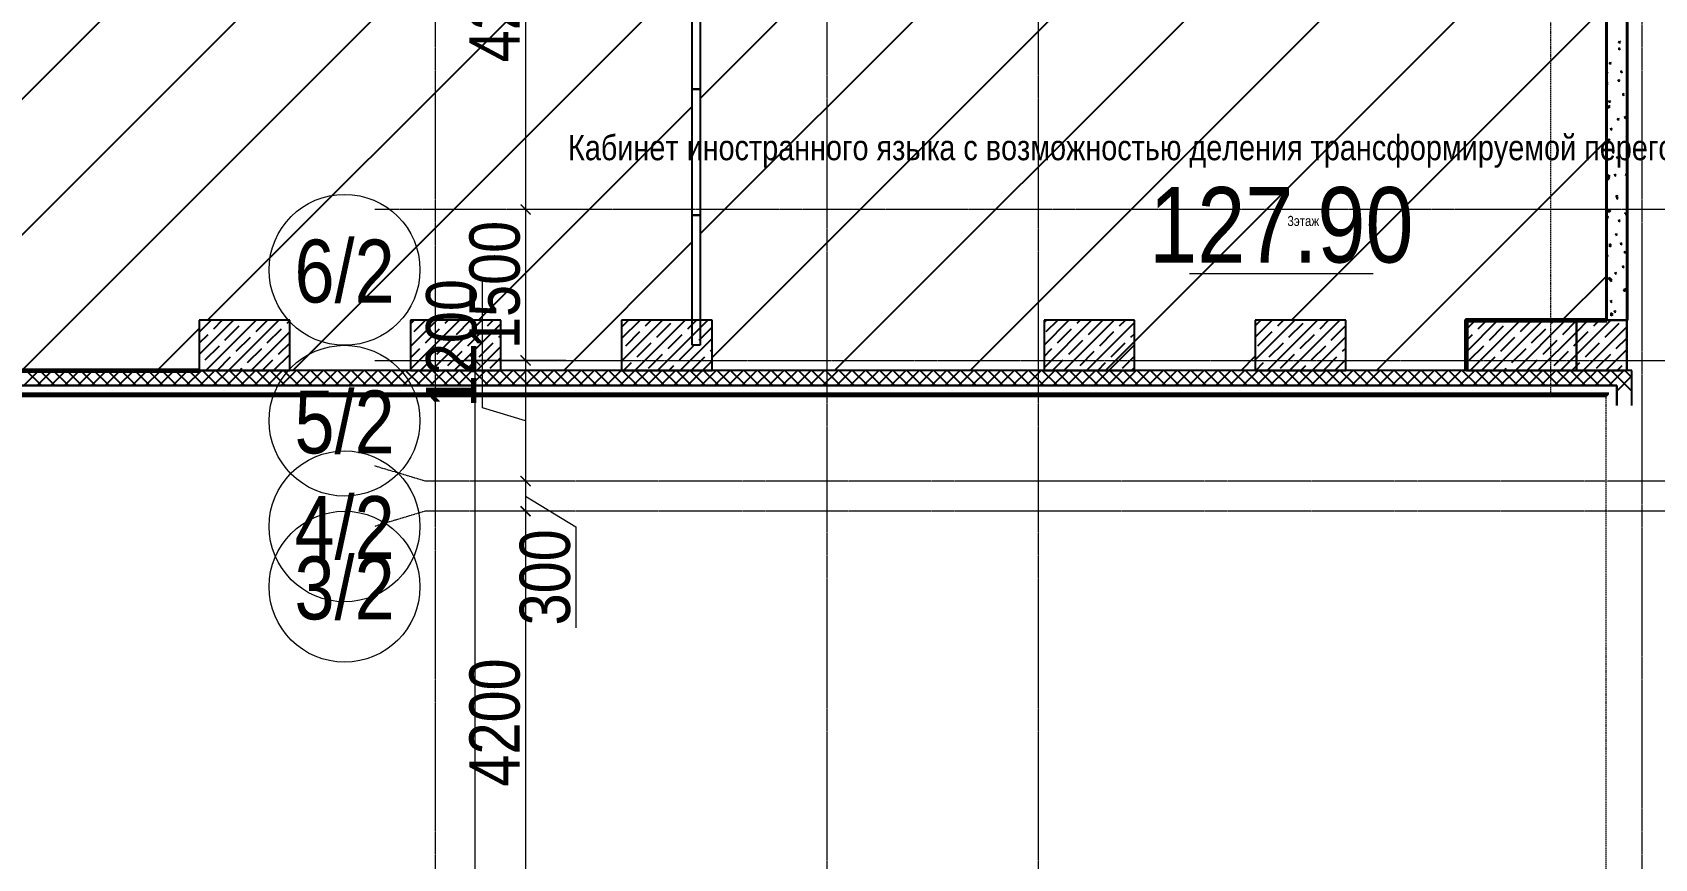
# Model space of a CAD drawing. Header units: millimetres. Extents: x 538266 to 1167394, y 114608 to 637157.
# Drawn here: x 1076030 to 1092160, y 505316 to 513529 of the extents above; entities that cross this region are included whole.
import ezdxf
from ezdxf.enums import TextEntityAlignment as Align

# ---------------------------------------------------------------- set-up
doc = ezdxf.new("R2010")
doc.units = ezdxf.units.MM
for name, pattern in [('CENTER2', [28.575, 19.05, -3.175, 3.175, -3.175]), ('DASHED', [19.05, 12.7, -6.35]), ('HIDDEN2', [4.7625, 3.175, -1.5875])]:
    doc.linetypes.add(name, pattern=pattern)
doc.layers.get('Defpoints').update_dxf_attribs({"color": 140})
for name, color, linetype, lineweight in [('0) шт стен 3 эт', 150, 'Continuous', 60), ('АР_Колонны', 70, 'Continuous', 30), ('АР_площадь пом', 5, 'Continuous', 5), ('АР_Стены ЖБ', 7, 'Continuous', 35), ('АР_Стены ПЕНОблок', 52, 'Continuous', 20), ('АР_Тонкая', 254, 'Continuous', 5), ('АР_Утеплитель', 31, 'Continuous', 0), ('АР_Штриховка', 8, 'Continuous', 0), ('РД_Оси_размер', 8, 'Continuous', 0), ('ТХ_Оборудование', 15, 'Continuous', 9)]:
    doc.layers.add(name, color=color, linetype=linetype, lineweight=lineweight)
doc.layers.add('A-AREA', color=7, linetype='Continuous', lineweight=15, true_color=0x7f7f7f)
doc.layers.add('РД_Оси_100', color=7, linetype='Continuous', lineweight=0, true_color=0x525252)
doc.layers.add('АР_Делит', color=120, linetype='Continuous', lineweight=0, plot=False)
doc.layers.add('ФВ-5', color=7, linetype='Continuous')
doc.styles.add('style1', font='ARIALN.TTF')
doc.styles.add('ккк', font='isocpeur.ttf', dxfattribs={"width": 0.85, "oblique": 15})
doc.dimstyles.new('Dim100_ареал', dxfattribs={"dimscale": 100, "dimtxt": 2.5, "dimasz": 1, "dimexe": 1, "dimexo": 1, "dimgap": 0.5, "dimtad": 1, "dimzin": 12, "dimdsep": 46, "dimtxsty": 'style1', "dimblk": 'ARCHTICK', "dimcen": 1, "dimdle": 1, "dimclrd": 256, "dimclre": 256, "dimaunit": 1, "dimadec": 0, "dimazin": 3, "dimtfac": 1, "dimtmove": 1, "dimatfit": 3, "dimldrblk": 'OPEN30', "dimfxl": 4, "dimfxlon": 1, "dimtolj": 1, "dimtzin": 0, "dimlwd": 9, "dimlwe": 9, "dimarcsym": 0})

# ---------------------------------------------------------------- blocks, each defined once
blk = doc.blocks.new('A-iden')
at = {"linetype": 'Continuous', "lineweight": 5}
blk.add_circle((0, -4), 3, dxfattribs=at)
at = {"color": 0, "linetype": 'Continuous', "lineweight": 20, "style": 'ккк', "width": 0.85}
blk.add_attdef('ID', text='', height=8, dxfattribs=at).set_placement((0.314, -3.853), align=Align.MIDDLE_CENTER)
blk = doc.blocks.new('_ArchTick')
at = {"color": 0, "linetype": 'ByBlock', "const_width": 0.15}
blk.add_lwpolyline([(-0.5, -0.5), (0.5, 0.5)], dxfattribs=at)
blk = doc.blocks.new('*D848')
at = {"layer": 'Defpoints', "color": 0, "transparency": 16777216}
for p in [(34000, 13500), (37500, 13500), (37500, 0)]:
    blk.add_point(p, dxfattribs=at)
at = {"layer": 'РД_Оси_размер', "lineweight": 9, "transparency": 16777216}
for p, q in [((34000, -100), (34000, 13600)), ((34400, 13500), (33900, 13500)), ((34400, 0), (33900, 0))]:
    blk.add_line(p, q, dxfattribs=at)
at = {"layer": 'РД_Оси_размер', "lineweight": 9, "transparency": 16777216, "xscale": 100, "yscale": 100, "zscale": 100}
for p, rotation in [((34000, 13500), 90), ((34000, 0), 270)]:
    blk.add_blockref('_ArchTick', p, dxfattribs=dict(at, rotation=rotation))
at = {"layer": 'РД_Оси_размер', "color": 0, "transparency": 16777216, "insert": (33695, 6750), "char_height": 500, "attachment_point": 5, "rotation": 90, "style": 'style1'}
blk.add_mtext('\\A1;13500', dxfattribs=at)
blk = doc.blocks.new('_Open30')
at = {"color": 0, "linetype": 'ByBlock', "lineweight": -2}
for p, q in [((-1, 0.27), (0, 0)), ((0, 0), (-1, -0.27)), ((0, 0), (-1, 0))]:
    blk.add_line(p, q, dxfattribs=at)
blk = doc.blocks.new('*D849')
at = {"layer": 'Defpoints', "color": 0, "transparency": 16777216}
for p in [(36000, 19200), (34500, 15000), (36000, 15000)]:
    blk.add_point(p, dxfattribs=at)
at = {"layer": 'РД_Оси_размер', "lineweight": 9, "transparency": 16777216}
for p, q in [((34900, 19200), (34400, 19200)), ((34500, 19300), (34500, 14900)), ((34900, 15000), (34400, 15000))]:
    blk.add_line(p, q, dxfattribs=at)
at = {"layer": 'РД_Оси_размер', "lineweight": 9, "transparency": 16777216, "xscale": 100, "yscale": 100, "zscale": 100}
for p, rotation in [((34500, 19200), 90), ((34500, 15000), 270)]:
    blk.add_blockref('_ArchTick', p, dxfattribs=dict(at, rotation=rotation))
at = {"layer": 'РД_Оси_размер', "color": 0, "transparency": 16777216, "insert": (34195, 17100), "char_height": 500, "attachment_point": 5, "rotation": 90, "style": 'style1'}
blk.add_mtext('\\A1;4200', dxfattribs=at)
blk = doc.blocks.new('*D888')
at = {"layer": 'Defpoints', "color": 0, "transparency": 16777216}
for p in [(36000, 15000), (34500, 13500), (36000, 13500)]:
    blk.add_point(p, dxfattribs=at)
at = {"layer": 'РД_Оси_размер', "lineweight": 9, "transparency": 16777216}
for p, q in [((34500, 15100), (34500, 13400)), ((34900, 15000), (34400, 15000)), ((34900, 13500), (34400, 13500))]:
    blk.add_line(p, q, dxfattribs=at)
at = {"layer": 'РД_Оси_размер', "lineweight": 9, "transparency": 16777216, "xscale": 100, "yscale": 100, "zscale": 100}
for p, rotation in [((34500, 15000), 90), ((34500, 13500), 270)]:
    blk.add_blockref('_ArchTick', p, dxfattribs=dict(at, rotation=rotation))
at = {"layer": 'РД_Оси_размер', "color": 0, "transparency": 16777216, "insert": (34195, 14250), "char_height": 500, "attachment_point": 5, "rotation": 90, "style": 'style1'}
blk.add_mtext('\\A1;1500', dxfattribs=at)
blk = doc.blocks.new('*D889')
at = {"layer": 'Defpoints', "color": 0, "transparency": 16777216}
for p in [(36000, 13500), (34500, 12300), (36000, 12300)]:
    blk.add_point(p, dxfattribs=at)
at = {"layer": 'РД_Оси_размер', "lineweight": 9, "transparency": 16777216}
for p, q in [((34070, 13029), (34070, 14314)), ((34500, 13600), (34500, 12200)), ((34900, 13500), (34400, 13500)), ((34500, 12900), (34070, 13029)), ((34900, 12300), (34400, 12300))]:
    blk.add_line(p, q, dxfattribs=at)
at = {"layer": 'РД_Оси_размер', "lineweight": 9, "transparency": 16777216, "xscale": 100, "yscale": 100, "zscale": 100}
for p, rotation in [((34500, 13500), 90), ((34500, 12300), 270)]:
    blk.add_blockref('_ArchTick', p, dxfattribs=dict(at, rotation=rotation))
at = {"layer": 'РД_Оси_размер', "color": 0, "transparency": 16777216, "insert": (33764, 13671), "char_height": 500, "attachment_point": 5, "rotation": 90, "style": 'style1'}
blk.add_mtext('\\A1;1200', dxfattribs=at)
blk = doc.blocks.new('*D890')
at = {"layer": 'Defpoints', "color": 0, "transparency": 16777216}
for p in [(36000, 12300), (34500, 12000), (36000, 12000)]:
    blk.add_point(p, dxfattribs=at)
at = {"layer": 'РД_Оси_размер', "lineweight": 9, "transparency": 16777216}
for p, q in [((34900, 12300), (34400, 12300)), ((34500, 12400), (34500, 11900)), ((34500, 12150), (35000, 11846)), ((34900, 12000), (34400, 12000)), ((35000, 11846), (35000, 10841))]:
    blk.add_line(p, q, dxfattribs=at)
at = {"layer": 'РД_Оси_размер', "lineweight": 9, "transparency": 16777216, "xscale": 100, "yscale": 100, "zscale": 100}
for p, rotation in [((34500, 12300), 90), ((34500, 12000), 270)]:
    blk.add_blockref('_ArchTick', p, dxfattribs=dict(at, rotation=rotation))
at = {"layer": 'РД_Оси_размер', "color": 0, "transparency": 16777216, "insert": (34695, 11343), "char_height": 500, "attachment_point": 5, "rotation": 90, "style": 'style1'}
blk.add_mtext('\\A1;300', dxfattribs=at)
blk = doc.blocks.new('*D891')
at = {"layer": 'Defpoints', "color": 0, "transparency": 16777216}
for p in [(36000, 12000), (34500, 7800), (36000, 7800)]:
    blk.add_point(p, dxfattribs=at)
at = {"layer": 'РД_Оси_размер', "lineweight": 9, "transparency": 16777216}
for p, q in [((34500, 12100), (34500, 7700)), ((34900, 12000), (34400, 12000)), ((34900, 7800), (34400, 7800))]:
    blk.add_line(p, q, dxfattribs=at)
at = {"layer": 'РД_Оси_размер', "lineweight": 9, "transparency": 16777216, "xscale": 100, "yscale": 100, "zscale": 100}
for p, rotation in [((34500, 12000), 90), ((34500, 7800), 270)]:
    blk.add_blockref('_ArchTick', p, dxfattribs=dict(at, rotation=rotation))
at = {"layer": 'РД_Оси_размер', "color": 0, "transparency": 16777216, "insert": (34195, 9900), "char_height": 500, "attachment_point": 5, "rotation": 90, "style": 'style1'}
blk.add_mtext('\\A1;4200', dxfattribs=at)
blk = doc.blocks.new('MOK-МаркаПомещения1')
at = {"layer": 'A-AREA', "color": 0}
blk.add_line((-3.651, -1.944), (3.649, -1.944), dxfattribs=at)
at = {"layer": 'A-AREA', "color": 0, "style": 'style1'}
blk.add_attdef('АР-ПОМЕЩЕНИЕ:ПЛОЩАДЬ', text='', height=3, dxfattribs=at).set_placement((0, 0), align=Align.MIDDLE)
at = {"layer": 'Defpoints', "style": 'style1', "flags": 8}
blk.add_attdef('АР-ПОМЕЩЕНИЕ:НАИМЕНОВАНИЕ', text='', height=1, dxfattribs=at).set_placement((0, 2.956), align=Align.MIDDLE)
blk = doc.blocks.new('*U634')
at = {"layer": 'АР_площадь пом', "color": 5, "linetype": 'Continuous', "lineweight": 5}
ref = blk.add_blockref('MOK-МаркаПомещения1', (0, 0), dxfattribs=dict(at, xscale=100, yscale=100, zscale=100))
ref.add_attrib('АР-ПОМЕЩЕНИЕ:НАИМЕНОВАНИЕ', 'Кабинет иностранного языка с возможностью деления трансформируемой перегородкой на 2 помещения', dxfattribs={"layer": 'Defpoints', "height": 100, "style": 'style1'}).set_placement((0, 295.6), align=Align.MIDDLE)
ref.add_attrib('АР-ПОМЕЩЕНИЕ:ПЛОЩАДЬ', '127.90', dxfattribs={"layer": 'A-AREA', "color": 0, "height": 300, "style": 'style1'}).set_placement((0, 0), align=Align.MIDDLE)
blk = doc.blocks.new('3_этаж1')
at = {"layer": 'АР_Колонны', "color": 18, "linetype": 'HIDDEN2', "lineweight": 25, "true_color": 0x000000}
for p, q in [((729334, 510669), (729834, 510669)), ((729334, 510169), (729334, 510669)), ((729834, 510669), (729834, 510169)), ((729834, 510169), (729334, 510169))]:
    blk.add_line(p, q, dxfattribs=at)
at = {"layer": 'АР_Колонны', "color": 18, "linetype": 'Continuous', "lineweight": 25, "true_color": 0x000000}
for p, q in [((729334, 510669), (729334, 510169)), ((729834, 510669), (729334, 510669)), ((729834, 510669), (729334, 510669)), ((729334, 510669), (729334, 510169)), ((729834, 510169), (729834, 510669)), ((729834, 510169), (729834, 510669)), ((729334, 510169), (729834, 510169)), ((729334, 510169), (729834, 510169))]:
    blk.add_line(p, q, dxfattribs=at)
at = {"layer": 'АР_Стены ЖБ', "color": 18, "linetype": 'Continuous', "lineweight": 25, "true_color": 0x000000}
for p, q in [((715639, 510669), (715639, 510169)), ((716539, 510669), (715639, 510669)), ((716539, 510169), (716539, 510669)), ((717739, 510669), (717739, 510169)), ((718639, 510669), (717739, 510669)), ((718639, 510169), (718639, 510669)), ((719839, 510669), (719839, 510169)), ((720739, 510669), (719839, 510669)), ((720739, 510169), (720739, 510669)), ((724039, 510669), (724039, 510169)), ((724939, 510669), (724039, 510669)), ((724939, 510169), (724939, 510669)), ((726139, 510669), (726139, 510169)), ((727039, 510669), (726139, 510669)), ((727039, 510169), (727039, 510669)), ((728239, 510669), (728239, 510169)), ((729334, 510669), (728239, 510669)), ((729334, 510169), (729334, 510669)), ((729834, 510669), (729334, 510669)), ((729334, 510669), (729334, 510169)), ((729834, 510169), (729834, 510669)), ((715639, 510169), (716539, 510169)), ((717739, 510169), (718639, 510169)), ((719839, 510169), (720739, 510169)), ((724039, 510169), (724939, 510169)), ((726139, 510169), (727039, 510169)), ((728239, 510169), (729334, 510169)), ((729334, 510169), (729834, 510169))]:
    blk.add_line(p, q, dxfattribs=at)
at = {"layer": 'АР_Стены ПЕНОблок', "color": 18, "linetype": 'Continuous', "lineweight": 25, "true_color": 0x000000}
for p, q in [((729634, 517819), (729634, 510669)), ((729834, 510669), (729834, 517819)), ((729634, 510669), (729834, 510669))]:
    blk.add_line(p, q, dxfattribs=at)
at = {"layer": 'АР_Тонкая', "color": 18, "linetype": 'Continuous', "lineweight": 25, "true_color": 0x000000}
for p, q in [((729624, 517819), (729624, 510669)), ((729634, 510669), (729634, 517819)), ((729834, 517819), (729834, 510669)), ((729844, 510669), (729844, 517819)), ((729624, 510669), (729634, 510669)), ((729834, 510669), (729844, 510669)), ((729734, 510019), (711184, 510019)), ((729734, 509819), (729734, 510019)), ((711184, 509939), (729654, 509939)), ((729654, 509939), (711184, 509939)), ((711184, 509914), (729629, 509914))]:
    blk.add_line(p, q, dxfattribs=at)
at = {"layer": 'АР_Утеплитель', "color": 18, "linetype": 'Continuous', "lineweight": 25, "true_color": 0x000000}
for p, q in [((729884, 510169), (711184, 510169)), ((711184, 510019), (729734, 510019)), ((729734, 510019), (729734, 509819)), ((729884, 509819), (729884, 510169))]:
    blk.add_line(p, q, dxfattribs=at)
at = {"layer": 'АР_Штриховка', "color": 18, "linetype": 'Continuous', "lineweight": 25, "true_color": 0x000000}
for p, q in [((729640, 513468), (729634, 513473)), ((729634, 513464), (729640, 513468)), ((729756, 513427), (729763, 513444)), ((729756, 513427), (729771, 513429)), ((729771, 513429), (729763, 513444)), ((729769, 513366), (729756, 513376)), ((729758, 513357), (729757, 513376)), ((729758, 513357), (729770, 513367)), ((729647, 513125), (729634, 513136)), ((729634, 513116), (729647, 513125)), ((729663, 513218), (729671, 513235)), ((729663, 513218), (729678, 513221)), ((729678, 513221), (729671, 513235)), ((729789, 513139), (729776, 513148)), ((729778, 513130), (729777, 513149)), ((729778, 513130), (729790, 513139)), ((729638, 513012), (729636, 513031)), ((729649, 513021), (729636, 513030)), ((729638, 513012), (729650, 513022)), ((729749, 513044), (729757, 513061)), ((729749, 513044), (729764, 513047)), ((729764, 513047), (729757, 513061)), ((729654, 512782), (729635, 512797)), ((729636, 512769), (729636, 512797)), ((729636, 512769), (729654, 512783)), ((729656, 512835), (729664, 512852)), ((729656, 512835), (729671, 512838)), ((729658, 512784), (729656, 512803)), ((729669, 512793), (729656, 512803)), ((729658, 512784), (729670, 512794)), ((729671, 512838), (729664, 512852)), ((729809, 512911), (729796, 512920)), ((729798, 512902), (729797, 512921)), ((729798, 512902), (729810, 512912)), ((729743, 512661), (729751, 512678)), ((729743, 512661), (729758, 512664)), ((729758, 512664), (729751, 512678)), ((729818, 512674), (729816, 512693)), ((729829, 512683), (729816, 512692)), ((729818, 512674), (729830, 512684)), ((729661, 512439), (729642, 512454)), ((729643, 512426), (729643, 512455)), ((729643, 512426), (729661, 512440)), ((729650, 512452), (729658, 512470)), ((729650, 512452), (729665, 512455)), ((729665, 512455), (729658, 512470)), ((729678, 512557), (729676, 512576)), ((729689, 512566), (729676, 512575)), ((729678, 512557), (729690, 512566)), ((729829, 512487), (729834, 512497)), ((729829, 512487), (729834, 512488)), ((729698, 512329), (729696, 512348)), ((729709, 512338), (729696, 512347)), ((729698, 512329), (729710, 512339)), ((729736, 512278), (729744, 512296)), ((729736, 512278), (729751, 512281)), ((729751, 512281), (729744, 512296)), ((729718, 512101), (729716, 512120)), ((729729, 512110), (729716, 512119)), ((729823, 512104), (729831, 512122)), ((729834, 512116), (729831, 512122)), ((729643, 512069), (729651, 512087)), ((729643, 512069), (729658, 512072)), ((729650, 512083), (729650, 512112)), ((729669, 512097), (729650, 512112)), ((729650, 512083), (729668, 512097)), ((729658, 512072), (729651, 512087)), ((729718, 512101), (729730, 512111)), ((729823, 512104), (729834, 512106)), ((729730, 511896), (729738, 511913)), ((729730, 511895), (729745, 511898)), ((729738, 511873), (729736, 511892)), ((729749, 511882), (729736, 511892)), ((729745, 511898), (729738, 511913)), ((729738, 511873), (729749, 511883)), ((729637, 511687), (729645, 511704)), ((729637, 511687), (729652, 511689)), ((729652, 511689), (729645, 511704)), ((729657, 511740), (729657, 511769)), ((729676, 511754), (729657, 511769)), ((729657, 511741), (729675, 511754)), ((729769, 511655), (729755, 511664)), ((729758, 511646), (729756, 511665)), ((729758, 511646), (729769, 511656)), ((729817, 511722), (729824, 511739)), ((729817, 511721), (729832, 511724)), ((729832, 511724), (729824, 511739)), ((729724, 511513), (729731, 511530)), ((729724, 511513), (729739, 511516)), ((729739, 511516), (729731, 511530)), ((729634, 511311), (729638, 511321)), ((729649, 511309), (729635, 511319)), ((729638, 511300), (729636, 511319)), ((729646, 511307), (729638, 511321)), ((729638, 511300), (729649, 511310)), ((729664, 511398), (729664, 511426)), ((729683, 511411), (729664, 511426)), ((729664, 511398), (729683, 511411)), ((729789, 511427), (729775, 511436)), ((729778, 511418), (729776, 511437)), ((729778, 511418), (729789, 511428)), ((729810, 511339), (729818, 511356)), ((729810, 511339), (729825, 511342)), ((729825, 511342), (729818, 511356)), ((729634, 511304), (729646, 511307)), ((729809, 511199), (729795, 511208)), ((729798, 511190), (729796, 511209)), ((729798, 511190), (729809, 511200)), ((729669, 511082), (729655, 511091)), ((729657, 511073), (729656, 511092)), ((729657, 511073), (729669, 511082)), ((729672, 511055), (729671, 511083)), ((729690, 511068), (729671, 511083)), ((729671, 511055), (729690, 511068)), ((729717, 511130), (729725, 511147)), ((729717, 511130), (729732, 511133)), ((729732, 511133), (729725, 511147)), ((729639, 510924), (729634, 510935)), ((729634, 510923), (729639, 510924)), ((729688, 510854), (729675, 510863)), ((729677, 510845), (729676, 510864)), ((729677, 510845), (729689, 510855)), ((729804, 510956), (729811, 510973)), ((729804, 510956), (729819, 510959)), ((729819, 510959), (729811, 510973)), ((729829, 510972), (729815, 510981)), ((729817, 510963), (729816, 510982)), ((729817, 510963), (729829, 510972)), ((715639, 510551), (715756, 510669)), ((715639, 510327), (715980, 510669)), ((715705, 510169), (716205, 510669)), ((715783, 510583), (715868, 510669)), ((715929, 510169), (716429, 510669)), ((716092, 510668), (716093, 510669)), ((716204, 510555), (716317, 510669)), ((716513, 510640), (716539, 510666)), ((717739, 510631), (717777, 510669)), ((717739, 510406), (718001, 510669)), ((717739, 510182), (718226, 510669)), ((717775, 510555), (717889, 510669)), ((717950, 510169), (718450, 510669)), ((718084, 510640), (718113, 510669)), ((718196, 510527), (718337, 510668)), ((718505, 510612), (718562, 510669)), ((719839, 510486), (720022, 510669)), ((719839, 510261), (720246, 510669)), ((719839, 510598), (719908, 510668)), ((719971, 510169), (720471, 510669)), ((720077, 510612), (720134, 510669)), ((720195, 510169), (720695, 510669)), ((720498, 510583), (720583, 510669)), ((724039, 510645), (724063, 510669)), ((724039, 510420), (724287, 510669)), ((724039, 510196), (724512, 510669)), ((724062, 510555), (724175, 510669)), ((724236, 510169), (724736, 510669)), ((724370, 510640), (724399, 510669)), ((724483, 510527), (724623, 510668)), ((724791, 510612), (724848, 510669)), ((726139, 510500), (726308, 510669)), ((726139, 510275), (726532, 510669)), ((726139, 510612), (726194, 510668)), ((726257, 510169), (726757, 510669)), ((726363, 510612), (726420, 510669)), ((726481, 510169), (726981, 510669)), ((726784, 510583), (726869, 510669)), ((728239, 510579), (728328, 510669)), ((728239, 510354), (728553, 510669)), ((728277, 510169), (728777, 510669)), ((728355, 510583), (728441, 510669)), ((728502, 510169), (729002, 510669)), ((728664, 510668), (728665, 510669)), ((728726, 510169), (729226, 510669)), ((728776, 510555), (728890, 510669)), ((729085, 510640), (729114, 510669)), ((729334, 510551), (729451, 510669)), ((729334, 510327), (729675, 510669)), ((729334, 510664), (729338, 510668)), ((729506, 510612), (729563, 510669)), ((729679, 510712), (729678, 510741)), ((729697, 510725), (729678, 510740)), ((729678, 510712), (729697, 510726)), ((729711, 510747), (729718, 510765)), ((729711, 510747), (729726, 510750)), ((729726, 510750), (729718, 510764)), ((715639, 510439), (715727, 510527)), ((715895, 510471), (716036, 510612)), ((716154, 510169), (716539, 510553)), ((716316, 510443), (716456, 510583)), ((717888, 510443), (718028, 510583)), ((718175, 510169), (718639, 510633)), ((718309, 510415), (718449, 510555)), ((718617, 510499), (718639, 510521)), ((719880, 510415), (720020, 510555)), ((720189, 510499), (720329, 510640)), ((720301, 510387), (720441, 510527)), ((720610, 510471), (720739, 510600)), ((724174, 510443), (724314, 510583)), ((724461, 510169), (724939, 510647)), ((724595, 510415), (724735, 510555)), ((724904, 510499), (724939, 510534)), ((726166, 510415), (726307, 510555)), ((726475, 510499), (726615, 510640)), ((726587, 510387), (726728, 510527)), ((726896, 510471), (727036, 510612)), ((728239, 510467), (728299, 510527)), ((728468, 510471), (728608, 510612)), ((728888, 510443), (729029, 510583)), ((728951, 510169), (729334, 510551)), ((729197, 510527), (729334, 510664)), ((729334, 510439), (729450, 510555)), ((729400, 510169), (729834, 510602)), ((729618, 510499), (729758, 510640)), ((715699, 510275), (715839, 510415)), ((716007, 510359), (716148, 510499)), ((716120, 510247), (716260, 510387)), ((716428, 510331), (716539, 510441)), ((717739, 510294), (717832, 510387)), ((718000, 510331), (718140, 510471)), ((718112, 510219), (718253, 510359)), ((718399, 510169), (718639, 510408)), ((718421, 510303), (718561, 510443)), ((719992, 510303), (720133, 510443)), ((720413, 510275), (720554, 510415)), ((720420, 510169), (720739, 510488)), ((720722, 510359), (720739, 510375)), ((724039, 510308), (724118, 510387)), ((724286, 510331), (724426, 510471)), ((724398, 510219), (724539, 510359)), ((724685, 510169), (724939, 510422)), ((724707, 510303), (724847, 510443)), ((726279, 510303), (726419, 510443)), ((726700, 510275), (726840, 510415)), ((726706, 510169), (727039, 510502)), ((727008, 510359), (727039, 510389)), ((728271, 510275), (728411, 510415)), ((728580, 510359), (728720, 510499)), ((728692, 510247), (728832, 510387)), ((729001, 510331), (729141, 510471)), ((729113, 510219), (729253, 510359)), ((729309, 510415), (729334, 510439)), ((729422, 510303), (729562, 510443)), ((729624, 510169), (729834, 510378)), ((729730, 510387), (729834, 510490)), ((715639, 510215), (715643, 510219)), ((715817, 510169), (715951, 510303)), ((716042, 510169), (716064, 510191)), ((716266, 510169), (716372, 510275)), ((716379, 510169), (716539, 510329)), ((717838, 510169), (717944, 510275)), ((718287, 510169), (718365, 510247)), ((718533, 510191), (718639, 510296)), ((718624, 510169), (718639, 510184)), ((719858, 510169), (719936, 510247)), ((720105, 510191), (720245, 510331)), ((720307, 510169), (720357, 510219)), ((720532, 510169), (720666, 510303)), ((720644, 510169), (720739, 510263)), ((724124, 510169), (724230, 510275)), ((724573, 510169), (724651, 510247)), ((724819, 510191), (724939, 510310)), ((724910, 510169), (724939, 510198)), ((726145, 510169), (726222, 510247)), ((726391, 510191), (726531, 510331)), ((726594, 510169), (726643, 510219)), ((726818, 510169), (726952, 510303)), ((726930, 510169), (727039, 510277)), ((728390, 510169), (728524, 510303)), ((728614, 510169), (728636, 510191)), ((728839, 510169), (728945, 510275)), ((729175, 510169), (729334, 510327)), ((729288, 510169), (729334, 510215)), ((729334, 510215), (729366, 510247)), ((729534, 510191), (729674, 510331)), ((729737, 510169), (729787, 510219)), ((713894, 510019), (714044, 510169)), ((714069, 510019), (713919, 510169)), ((714028, 510019), (714178, 510169)), ((714204, 510019), (714054, 510169)), ((714163, 510019), (714313, 510169)), ((714338, 510019), (714188, 510169)), ((714298, 510019), (714448, 510169)), ((714473, 510019), (714323, 510169)), ((714432, 510019), (714582, 510169)), ((714608, 510019), (714458, 510169)), ((714567, 510019), (714717, 510169)), ((714742, 510019), (714592, 510169)), ((714702, 510019), (714852, 510169)), ((714877, 510019), (714727, 510169)), ((714837, 510019), (714987, 510169)), ((715012, 510019), (714862, 510169)), ((714971, 510019), (715121, 510169)), ((715147, 510019), (714997, 510169)), ((715106, 510019), (715256, 510169)), ((715281, 510019), (715131, 510169)), ((715241, 510019), (715391, 510169)), ((715416, 510019), (715266, 510169)), ((715375, 510019), (715525, 510169)), ((715551, 510019), (715401, 510169)), ((715510, 510019), (715660, 510169)), ((715685, 510019), (715535, 510169)), ((715645, 510019), (715795, 510169)), ((715820, 510019), (715670, 510169)), ((715779, 510019), (715929, 510169)), ((715955, 510019), (715805, 510169)), ((715914, 510019), (716064, 510169)), ((716089, 510019), (715939, 510169)), ((716049, 510019), (716199, 510169)), ((716224, 510019), (716074, 510169)), ((716184, 510019), (716334, 510169)), ((716359, 510019), (716209, 510169)), ((716318, 510019), (716468, 510169)), ((716494, 510019), (716344, 510169)), ((716453, 510019), (716603, 510169)), ((716628, 510019), (716478, 510169)), ((716588, 510019), (716738, 510169)), ((716763, 510019), (716613, 510169)), ((716722, 510019), (716872, 510169)), ((716898, 510019), (716748, 510169)), ((716857, 510019), (717007, 510169)), ((717032, 510019), (716882, 510169)), ((716992, 510019), (717142, 510169)), ((717167, 510019), (717017, 510169)), ((717127, 510019), (717277, 510169)), ((717302, 510019), (717152, 510169)), ((717261, 510019), (717411, 510169)), ((717436, 510019), (717286, 510169)), ((717396, 510019), (717546, 510169)), ((717571, 510019), (717421, 510169)), ((717531, 510019), (717681, 510169)), ((717706, 510019), (717556, 510169)), ((717665, 510019), (717815, 510169)), ((717841, 510019), (717691, 510169)), ((717800, 510019), (717950, 510169)), ((717975, 510019), (717825, 510169)), ((717935, 510019), (718085, 510169)), ((718110, 510019), (717960, 510169)), ((718069, 510019), (718219, 510169)), ((718245, 510019), (718095, 510169)), ((718204, 510019), (718354, 510169)), ((718379, 510019), (718229, 510169)), ((718339, 510019), (718489, 510169)), ((718514, 510019), (718364, 510169)), ((718474, 510019), (718624, 510169)), ((718649, 510019), (718499, 510169)), ((718608, 510019), (718758, 510169)), ((718784, 510019), (718634, 510169)), ((718743, 510019), (718893, 510169)), ((718918, 510019), (718768, 510169)), ((718878, 510019), (719028, 510169)), ((719053, 510019), (718903, 510169)), ((719012, 510019), (719162, 510169)), ((719188, 510019), (719038, 510169)), ((719147, 510019), (719297, 510169)), ((719322, 510019), (719172, 510169)), ((719282, 510019), (719432, 510169)), ((719457, 510019), (719307, 510169)), ((719416, 510019), (719566, 510169)), ((719592, 510019), (719442, 510169)), ((719551, 510019), (719701, 510169)), ((719726, 510019), (719576, 510169)), ((719686, 510019), (719836, 510169)), ((719861, 510019), (719711, 510169)), ((719821, 510019), (719971, 510169)), ((719996, 510019), (719846, 510169)), ((719955, 510019), (720105, 510169)), ((720131, 510019), (719981, 510169)), ((720090, 510019), (720240, 510169)), ((720265, 510019), (720115, 510169)), ((720225, 510019), (720375, 510169)), ((720400, 510019), (720250, 510169)), ((720359, 510019), (720509, 510169)), ((720535, 510019), (720385, 510169)), ((720494, 510019), (720644, 510169)), ((720669, 510019), (720519, 510169)), ((720629, 510019), (720779, 510169)), ((720804, 510019), (720654, 510169)), ((720764, 510019), (720914, 510169)), ((720939, 510019), (720789, 510169)), ((720898, 510019), (721048, 510169)), ((721073, 510019), (720923, 510169)), ((721033, 510019), (721183, 510169)), ((721208, 510019), (721058, 510169)), ((721168, 510019), (721318, 510169)), ((721343, 510019), (721193, 510169)), ((721302, 510019), (721452, 510169)), ((721478, 510019), (721328, 510169)), ((721437, 510019), (721587, 510169)), ((721612, 510019), (721462, 510169)), ((721572, 510019), (721722, 510169)), ((721747, 510019), (721597, 510169)), ((721706, 510019), (721856, 510169)), ((721882, 510019), (721732, 510169)), ((721841, 510019), (721991, 510169)), ((722016, 510019), (721866, 510169)), ((721976, 510019), (722126, 510169)), ((722151, 510019), (722001, 510169)), ((722111, 510019), (722261, 510169)), ((722286, 510019), (722136, 510169)), ((722245, 510019), (722395, 510169)), ((722421, 510019), (722271, 510169)), ((722380, 510019), (722530, 510169)), ((722555, 510019), (722405, 510169)), ((722515, 510019), (722665, 510169)), ((722690, 510019), (722540, 510169)), ((722649, 510019), (722799, 510169)), ((722825, 510019), (722675, 510169)), ((722784, 510019), (722934, 510169)), ((722959, 510019), (722809, 510169)), ((722919, 510019), (723069, 510169)), ((723094, 510019), (722944, 510169)), ((723053, 510019), (723203, 510169)), ((723229, 510019), (723079, 510169)), ((723188, 510019), (723338, 510169)), ((723363, 510019), (723213, 510169)), ((723323, 510019), (723473, 510169)), ((723498, 510019), (723348, 510169)), ((723458, 510019), (723608, 510169)), ((723633, 510019), (723483, 510169)), ((723592, 510019), (723742, 510169)), ((723768, 510019), (723618, 510169)), ((723727, 510019), (723877, 510169)), ((723902, 510019), (723752, 510169)), ((723862, 510019), (724012, 510169)), ((724037, 510019), (723887, 510169)), ((723996, 510019), (724146, 510169)), ((724172, 510019), (724022, 510169)), ((724131, 510019), (724281, 510169)), ((724306, 510019), (724156, 510169)), ((724266, 510019), (724416, 510169)), ((724441, 510019), (724291, 510169)), ((724401, 510019), (724551, 510169)), ((724576, 510019), (724426, 510169)), ((724535, 510019), (724685, 510169)), ((724710, 510019), (724560, 510169)), ((724670, 510019), (724820, 510169)), ((724845, 510019), (724695, 510169)), ((724805, 510019), (724955, 510169)), ((724980, 510019), (724830, 510169)), ((724939, 510019), (725089, 510169)), ((725115, 510019), (724965, 510169)), ((725074, 510019), (725224, 510169)), ((725249, 510019), (725099, 510169)), ((725209, 510019), (725359, 510169)), ((725384, 510019), (725234, 510169)), ((725343, 510019), (725493, 510169)), ((725519, 510019), (725369, 510169)), ((725478, 510019), (725628, 510169)), ((725653, 510019), (725503, 510169)), ((725613, 510019), (725763, 510169)), ((725788, 510019), (725638, 510169)), ((725748, 510019), (725898, 510169)), ((725923, 510019), (725773, 510169)), ((725882, 510019), (726032, 510169)), ((726058, 510019), (725908, 510169)), ((726017, 510019), (726167, 510169)), ((726192, 510019), (726042, 510169)), ((726152, 510019), (726302, 510169)), ((726327, 510019), (726177, 510169)), ((726286, 510019), (726436, 510169)), ((726462, 510019), (726312, 510169)), ((726421, 510019), (726571, 510169)), ((726596, 510019), (726446, 510169)), ((726556, 510019), (726706, 510169)), ((726731, 510019), (726581, 510169)), ((726691, 510019), (726841, 510169)), ((726866, 510019), (726716, 510169)), ((726825, 510019), (726975, 510169)), ((727000, 510019), (726850, 510169)), ((726960, 510019), (727110, 510169)), ((727135, 510019), (726985, 510169)), ((727095, 510019), (727245, 510169)), ((727270, 510019), (727120, 510169)), ((727229, 510019), (727379, 510169)), ((727405, 510019), (727255, 510169)), ((727364, 510019), (727514, 510169)), ((727539, 510019), (727389, 510169)), ((727499, 510019), (727649, 510169)), ((727674, 510019), (727524, 510169)), ((727633, 510019), (727783, 510169)), ((727809, 510019), (727659, 510169)), ((727768, 510019), (727918, 510169)), ((727943, 510019), (727793, 510169)), ((727903, 510019), (728053, 510169)), ((728078, 510019), (727928, 510169)), ((728038, 510019), (728188, 510169)), ((728213, 510019), (728063, 510169)), ((728172, 510019), (728322, 510169)), ((728348, 510019), (728198, 510169)), ((728307, 510019), (728457, 510169)), ((728482, 510019), (728332, 510169)), ((728442, 510019), (728592, 510169)), ((728617, 510019), (728467, 510169)), ((728576, 510019), (728726, 510169)), ((728752, 510019), (728602, 510169)), ((728711, 510019), (728861, 510169)), ((728886, 510019), (728736, 510169)), ((728846, 510019), (728996, 510169)), ((729021, 510019), (728871, 510169)), ((728980, 510019), (729130, 510169)), ((729156, 510019), (729006, 510169)), ((729115, 510019), (729265, 510169)), ((729290, 510019), (729140, 510169)), ((729250, 510019), (729400, 510169)), ((729425, 510019), (729275, 510169)), ((729385, 510019), (729535, 510169)), ((729560, 510019), (729410, 510169)), ((729519, 510019), (729669, 510169)), ((729695, 510019), (729545, 510169)), ((729654, 510019), (729804, 510169)), ((729781, 510067), (729679, 510169)), ((729734, 509964), (729884, 510114)), ((729884, 509964), (729781, 510067)), ((729849, 510134), (729814, 510169)), ((729884, 510099), (729849, 510134)), ((711184, 509938), (729653, 509938)), ((711184, 509937), (729652, 509937)), ((711184, 509936), (729651, 509936)), ((711184, 509935), (729650, 509935)), ((711184, 509934), (729649, 509934)), ((711184, 509933), (729648, 509933)), ((711184, 509932), (729647, 509932)), ((711184, 509931), (729646, 509931)), ((711184, 509930), (729645, 509930)), ((711184, 509929), (729644, 509929)), ((711184, 509928), (729643, 509928)), ((711184, 509927), (729642, 509927)), ((711184, 509926), (729641, 509926)), ((711184, 509925), (729640, 509925)), ((711184, 509924), (729639, 509924)), ((711184, 509923), (729638, 509923)), ((711184, 509922), (729637, 509922)), ((711184, 509921), (729636, 509921)), ((711184, 509920), (729635, 509920)), ((711184, 509919), (729634, 509919)), ((711184, 509918), (729633, 509918)), ((711184, 509917), (729632, 509917)), ((711184, 509916), (729631, 509916)), ((711184, 509915), (729630, 509915)), ((711184, 509914), (729629, 509914))]:
    blk.add_line(p, q, dxfattribs=at)
at = {"layer": 'ТХ_Оборудование', "color": 18, "lineweight": 25, "true_color": 0x000000}
for p, q in [((720541, 512964), (720541, 514214)), ((720621, 514214), (720621, 512964)), ((720621, 512964), (720541, 512964)), ((720541, 511714), (720541, 512964)), ((720541, 512964), (720621, 512964)), ((720621, 512964), (720621, 511714)), ((720621, 511714), (720541, 511714)), ((720541, 510419), (720541, 511714)), ((720541, 511714), (720621, 511714)), ((720621, 511714), (720621, 510419)), ((720621, 510419), (720541, 510419))]:
    blk.add_line(p, q, dxfattribs=at)
at = {"layer": 'АР_площадь пом', "color": 5, "linetype": 'Continuous', "lineweight": 5, "xscale": 2.5, "yscale": 2.5}
blk.add_blockref('*U634', (726399, 511617), dxfattribs=at)
blk = doc.blocks.new('СОШ_2200_АР_ОСИ_М100_28.05.24')
at = {"layer": 'АР_Делит', "color": 251, "linetype": 'DASHED', "true_color": 0x636466}
blk.add_lwpolyline([(114955, 135155), (114955, -355), (93595.036, -355), (93595.036, 13855), (94145, 13855), (94145, 68320), (66055, 68320), (66055, 13857.73), (83455, 13857.73), (83455, -355), (45245, -355), (45245, 13145), (44695, 13145), (44695, 26755), (45245, 26755), (45245, 68320), (20455, 68320), (20455, 26755), (27955, 26755), (27955, 13145), (-355, 13145), (-355, 100855)], dxfattribs=at)
at = {"layer": 'РД_Оси_100', "color": 251, "linetype": 'CENTER2', "true_color": 0x636466}
for p, q in [((37500, -6155), (37500, 139938.679)), ((39600, -6155), (39600, 139938.679)), ((71363.995, 15000), (33000, 15000)), ((33000, 13500), (85055, 13500))]:
    blk.add_line(p, q, dxfattribs=at)
for points in [[(33600, 139938.679), (33600, -6155)], [(45530, 139938.679), (45600, 139538.679), (45600, -6163.457)], [(85055, 12300), (33500, 12300), (33000, 12450)], [(85055, 12000), (33500, 12000), (33000, 11850)]]:
    blk.add_lwpolyline(points, dxfattribs=at)
at = {"layer": 'РД_Оси_100', "color": 251, "true_color": 0x636466}
ref = blk.add_blockref('A-iden', (32700, 15400), dxfattribs=dict(at, xscale=250, yscale=250, zscale=250))
ref.add_attrib('ID', '6/2', dxfattribs={"layer": '0', "linetype": 'Continuous', "height": 625, "style": 'style1'}).set_placement((32700, 14400), align=Align.MIDDLE)
ref = blk.add_blockref('A-iden', (32700, 13900), dxfattribs=dict(at, xscale=250, yscale=250, zscale=250))
ref.add_attrib('ID', '5/2', dxfattribs={"layer": '0', "linetype": 'Continuous', "height": 625, "style": 'style1'}).set_placement((32700, 12900), align=Align.MIDDLE)
ref = blk.add_blockref('A-iden', (32700, 12850), dxfattribs=dict(at, xscale=250, yscale=250, zscale=250))
ref.add_attrib('ID', '4/2', dxfattribs={"layer": '0', "linetype": 'Continuous', "height": 625, "style": 'style1'}).set_placement((32700, 11850), align=Align.MIDDLE)
ref = blk.add_blockref('A-iden', (32700, 12250), dxfattribs=dict(at, xscale=250, yscale=250, zscale=250))
ref.add_attrib('ID', '3/2', dxfattribs={"layer": '0', "linetype": 'Continuous', "height": 625, "style": 'style1'}).set_placement((32700, 11250), align=Align.MIDDLE)
at = {"layer": 'РД_Оси_размер', "color": 251, "true_color": 0x636466}
for base, p1, p2, picture, middle in [((34500, 15000), (36000, 19200), (36000, 15000), '*D849', (34194.714, 17100)), ((34500, 13500), (36000, 15000), (36000, 13500), '*D888', (34194.714, 14250)), ((34500, 12300), (36000, 13500), (36000, 12300), '*D889', (33764.427, 13079.086)), ((34000, 13500), (37500, 0), (37500.05, 13500), '*D848', (33694.714, 6750)), ((34500, 7800), (36000, 12000), (36000, 7800), '*D891', (34194.714, 9900))]:
    dim = blk.add_linear_dim(base=base, p1=p1, p2=p2, angle=90, dimstyle='Dim100_ареал', override={"dimtxt": 5}, dxfattribs=at)
    dim.commit()
    dim.dimension.update_dxf_attribs({"geometry": picture, "text_midpoint": middle})
dim = blk.add_linear_dim(base=(34500, 12000), p1=(36000, 12300), p2=(36000, 12000), angle=90, dimstyle='Dim100_ареал', override={"dimtxt": 5}, dxfattribs=at)
dim.commit()
dim.dimension.update_dxf_attribs({"geometry": '*D890', "text_midpoint": (35000, 11795.682), "dimtype": 160})

msp = doc.modelspace()

# ---------------------------------------------------------------- hatches: boundary and pattern name
at = {"layer": 'ФВ-5'}
h = msp.add_hatch(dxfattribs=at)
h.set_pattern_fill('ANSI31', color=3, scale=300)
edge = h.paths.add_edge_path(flags=16)
edge.add_line((1086690, 514965), (1087240, 514965))
edge.add_arc((1087240, 514665), 300, -90, 90, ccw=False)
edge.add_line((1087240, 514365), (1086690, 514365))
edge.add_arc((1086690, 514665), 300, 90, 270, ccw=False)
edge = h.paths.add_edge_path(flags=16)
edge.add_arc((1086034, 517604), 300, 0, 360)
h.paths.add_polyline_path([(1082591, 516714), (1082671, 516714), (1082671, 517964), (1082591, 517964), (1082591, 517884), (1082591, 517804), (1082591, 517724), (1082591, 517644), (1082591, 517564), (1082591, 517484), (1081341, 517484), (1081341, 517564), (1081341, 517644), (1081341, 517724), (1081341, 517804), (1081341, 517884), (1082591, 517884), (1082591, 517964), (1082671, 517964), (1082671, 516714), (1082671, 515464), (1082671, 514214), (1082671, 512964), (1082671, 511714), (1082671, 510669), (1082789, 510669), (1082789, 510169), (1086735, 510169), (1086740, 510174), (1086745, 510169), (1086989, 510169), (1088189, 510169), (1088189, 510669), (1089089, 510669), (1089089, 510169), (1090289, 510169), (1090289, 510669), (1091674, 510669), (1091674, 517819), (1091384, 517819), (1091384, 517959), (1091129, 517959), (1091129, 517669), (1090229, 517669), (1090229, 517959), (1086834, 517959), (1083934, 517959), (1083934, 517969), (1083934, 518169), (1077934, 518169), (1077934, 518129), (1077934, 518009), (1077934, 517969), (1077934, 517959), (1075034, 517959), (1064134, 517809), (1064134, 510519), (1074389, 510669), (1074389, 510169), (1077689, 510169), (1077689, 510669), (1078592, 510669), (1078589, 510666), (1078589, 510169), (1079776, 510169), (1079789, 510182), (1079789, 510669), (1080689, 510669), (1080689, 510169), (1082021, 510169), (1082521, 510669), (1082591, 510669), (1082591, 511714), (1082591, 512964), (1082591, 514214), (1082591, 515464)])
edge = h.paths.add_edge_path(flags=16)
edge.add_arc((1079184, 514615), 300, -90, 90, ccw=False)
edge.add_line((1079184, 514315), (1078634, 514315))
edge.add_arc((1078634, 514615), 300, 90, 270, ccw=False)
edge.add_line((1078634, 514915), (1079184, 514915))
h.paths.add_polyline_path([(1080276, 517654), (1080276, 517954), (1081176, 517954), (1081176, 517654)], flags=16)
edge = h.paths.add_edge_path(flags=16)
edge.add_arc((1076886, 517591), 300, 0, 360)
h = msp.add_hatch(dxfattribs=at)
h.set_pattern_fill('ANSI31', color=3, scale=300, style=0)
h.paths.add_polyline_path([(1082671, 514214), (1082671, 512964), (1082671, 511714), (1082671, 510669), (1082789, 510669), (1082789, 510169), (1086089, 510169), (1086089, 510669), (1086989, 510669), (1086989, 510169), (1088189, 510169), (1088189, 510669), (1089089, 510669), (1089089, 510169), (1090289, 510169), (1090289, 510669), (1091384, 510669), (1091674, 510669), (1091674, 517819), (1091384, 517819), (1091384, 517959), (1091129, 517959), (1091129, 517669), (1090229, 517669), (1090229, 517959), (1086834, 517959), (1083934, 517959), (1082671, 517959), (1082671, 516714), (1082671, 515464)])
h.paths.add_polyline_path([(1067836, 514841), (1070022, 514841), (1070022, 515378), (1067836, 515378)], flags=17)
h = msp.add_hatch(dxfattribs=at)
h.set_pattern_fill('ANSI31', color=3, scale=300, style=0)
h.paths.add_polyline_path([(1082671, 514214), (1082671, 512964), (1082671, 511714), (1082671, 510669), (1082789, 510669), (1082789, 510169), (1086089, 510169), (1086089, 510669), (1086989, 510669), (1086989, 510169), (1088189, 510169), (1088189, 510669), (1089089, 510669), (1089089, 510169), (1090289, 510169), (1090289, 510669), (1091384, 510669), (1091674, 510669), (1091674, 517819), (1091384, 517819), (1091384, 517959), (1091129, 517959), (1091129, 517669), (1090229, 517669), (1090229, 517959), (1086834, 517959), (1083934, 517959), (1082671, 517959), (1082671, 516714), (1082671, 515464)])
h.paths.add_polyline_path([(1086374, 514397), (1087556, 514397), (1087556, 514934), (1086374, 514934)], flags=16)

# ---------------------------------------------------------------- linework, layer by layer
at = {"layer": '0) шт стен 3 эт', "color": 2}
for points in [[(1090289, 510169), (1090289, 510669), (1091684, 510669)], [(1074389, 510169), (1077689, 510169)]]:
    msp.add_lwpolyline(points, dxfattribs=at)

# ---------------------------------------------------------------- block references
at = {"layer": '0) шт стен 3 эт', "color": 5, "lineweight": 25}
ref = msp.add_blockref('3_этаж1', (362050, 0), dxfattribs=at)
ref.add_attrib('АР-ПОМЕЩЕНИЕ:НАИМЕНОВАНИЕ', '3этаж', dxfattribs={"layer": 'Defpoints', "color": 18, "true_color": 0x000000, "height": 100, "style": 'style1'}).set_placement((1088667, 511655), align=Align.MIDDLE)
at = {"layer": 'РД_Оси_100', "lineweight": 25}
msp.add_blockref('СОШ_2200_АР_ОСИ_М100_28.05.24', (1046434, 496769), dxfattribs=at)

doc.saveas('drawing.dxf')
